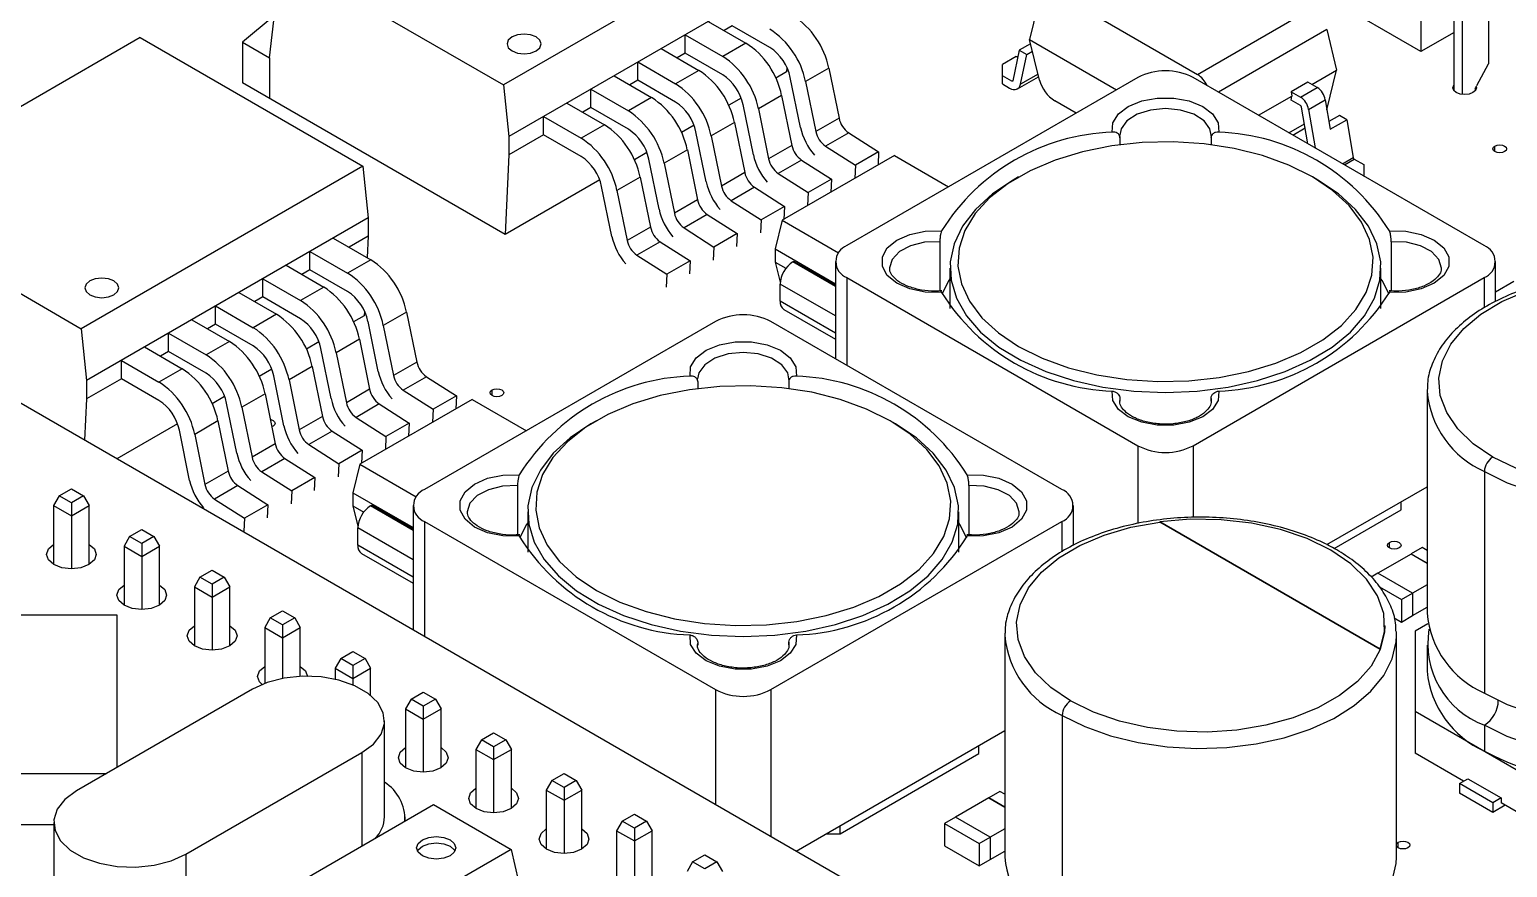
# Model space of a CAD drawing. Header units: millimetres. Extents: x -88 to 19, y -34 to 29.
# Drawn here: x -50.56 to -12.84, y -13.48 to 7.89 of the extents above; entities that cross this region are included whole.
import ezdxf

# ---------------------------------------------------------------- set-up
doc = ezdxf.new("R2010")
doc.units = ezdxf.units.MM

msp = doc.modelspace()

# ---------------------------------------------------------------- linework, layer by layer
at = {"color": 7, "linetype": 'Continuous', "lineweight": 25}
for p, q in [((-31.278, 10.629), (-38.462, 6.482)), ((-15.051, 10.644), (-15.051, 7.329)), ((-44.437, 7.172), (-44.143, 9.762)), ((-44.143, 9.762), (-38.462, 6.482)), ((-15.051, 7.329), (-19.071, 9.65)), ((-31.146, 9.309), (-38.33, 5.161)), ((-24.163, 8.715), (-20.75, 6.745)), ((-13.329, 8.913), (-13.329, 7.017)), ((-24.836, 8.471), (-25.039, 7.638)), ((-20.75, 6.745), (-17.849, 8.42)), ((-14.206, 6.328), (-14.206, 8.644)), ((-14.001, 8.525), (-14.001, 6.236)), ((-44.315, 8.243), (-45.129, 7.572)), ((-33.238, 8.101), (-32.278, 7.546)), ((-32.627, 7.987), (-32.834, 7.867)), ((-31.667, 7.432), (-32.627, 7.987)), ((-47.735, 7.688), (-54.92, 3.541)), ((-47.735, 7.688), (-42.054, 4.408)), ((-45.129, 7.572), (-44.437, 7.172)), ((-45.129, 7.572), (-45.129, 6.535)), ((-33.831, 7.292), (-33.831, 7.759)), ((-33.831, 7.759), (-32.87, 7.204)), ((-32.278, 7.546), (-32.87, 7.204)), ((-25.039, 7.638), (-22.817, 6.355)), ((-24.787, 6.601), (-25.039, 7.638)), ((-17.457, 7.891), (-20.22, 6.296)), ((-17.457, 7.891), (-17.204, 6.854)), ((-14.206, 7.817), (-15.051, 7.329)), ((-44.437, 7.172), (-44.437, 6.135)), ((-34.442, 7.406), (-33.481, 6.851)), ((-33.831, 7.292), (-34.037, 7.173)), ((-32.87, 6.737), (-33.831, 7.292)), ((-25.378, 7.205), (-25.732, 7.001)), ((-25.301, 7.365), (-25.463, 6.586)), ((-25.378, 7.205), (-25.334, 7.205)), ((-25.013, 7.531), (-25.301, 7.365)), ((-25.301, 7.365), (-25.113, 7.257)), ((-25.272, 6.495), (-25.113, 7.257)), ((-25.113, 7.257), (-24.967, 7.341)), ((-35.034, 6.597), (-35.034, 7.064)), ((-35.034, 7.064), (-34.074, 6.509)), ((-33.481, 6.851), (-34.074, 6.509)), ((-31.24, 6.812), (-31.514, 6.654)), ((-31.235, 6.932), (-31.24, 6.812)), ((-30.163, 6.908), (-30.756, 6.566)), ((-30.163, 6.908), (-29.902, 5.632)), ((-25.732, 6.503), (-25.732, 7.001)), ((-17.834, 6.491), (-17.204, 6.854)), ((-17.45, 5.844), (-17.204, 6.854)), ((-13.625, 6.467), (-13.329, 7.017)), ((-38.425, 2.665), (-45.129, 6.535)), ((-38.462, 6.482), (-38.33, 5.161)), ((-35.645, 6.711), (-34.684, 6.157)), ((-35.034, 6.597), (-35.241, 6.478)), ((-34.074, 6.043), (-35.034, 6.597)), ((-30.885, 5.394), (-31.146, 6.67)), ((-30.756, 6.566), (-30.495, 5.29)), ((-22.278, 6.667), (-29.702, 2.381)), ((-25.491, 6.576), (-25.732, 6.715)), ((-25.732, 6.503), (-25.548, 6.397)), ((-25.462, 6.593), (-25.491, 6.576)), ((-25.348, 6.377), (-24.808, 6.689)), ((-24.824, 6.754), (-25.272, 6.495)), ((-13.439, 2.381), (-20.864, 6.667)), ((-17.938, 6.551), (-18.363, 6.307)), ((-18.125, 6.169), (-17.701, 6.414)), ((-17.701, 6.414), (-17.938, 6.551)), ((-13.669, 6.386), (-13.649, 6.422)), ((-36.238, 5.903), (-36.238, 6.369)), ((-36.238, 6.369), (-35.277, 5.815)), ((-34.684, 6.157), (-35.277, 5.815)), ((-32.399, 6.144), (-32.717, 5.96)), ((-31.367, 6.213), (-31.959, 5.871)), ((-31.367, 6.213), (-31.106, 4.937)), ((-23.851, 5.759), (-24.394, 6.072)), ((-19.196, 5.704), (-18.35, 6.193)), ((-18.363, 6.307), (-18.35, 6.193)), ((-18.363, 6.307), (-18.125, 6.169)), ((-18.363, 6.094), (-18.35, 6.193)), ((-18.125, 5.957), (-18.363, 6.094)), ((-17.918, 5.856), (-17.493, 6.101)), ((-17.493, 6.101), (-17.367, 5.348)), ((-13.669, 6.386), (-13.669, 6.328)), ((-37.441, 5.208), (-37.441, 5.674)), ((-37.441, 5.674), (-36.48, 5.12)), ((-36.848, 6.017), (-35.888, 5.462)), ((-36.238, 5.903), (-36.444, 5.783)), ((-35.277, 5.348), (-36.238, 5.903)), ((-32.089, 4.7), (-32.35, 5.976)), ((-31.959, 5.871), (-31.698, 4.595)), ((-17.94, 4.979), (-18.097, 5.915)), ((-17.918, 5.856), (-17.752, 4.871)), ((-17.131, 5.702), (-17.4, 5.546)), ((-16.943, 5.593), (-17.131, 5.702)), ((-35.888, 5.462), (-36.48, 5.12)), ((-33.602, 5.449), (-33.92, 5.265)), ((-33.292, 4.005), (-33.553, 5.281)), ((-32.57, 5.519), (-33.163, 5.177)), ((-32.57, 5.519), (-32.309, 4.242)), ((-29.902, 5.632), (-30.495, 5.29)), ((-18.424, 5.259), (-18.026, 5.489)), ((-18.324, 5.201), (-18.008, 5.383)), ((-17.367, 5.348), (-16.943, 5.593)), ((-16.943, 5.593), (-16.78, 4.626)), ((-37.441, 5.208), (-38.33, 4.695)), ((-38.33, 5.161), (-38.33, 4.695)), ((-36.48, 4.653), (-37.441, 5.208)), ((-33.163, 5.177), (-32.902, 3.9)), ((-31.106, 4.937), (-31.698, 4.595)), ((-29.656, 5.259), (-30.248, 4.916)), ((-30.248, 4.916), (-29.484, 4.429)), ((-29.656, 5.259), (-28.892, 4.771)), ((-22.731, 5.14), (-22.738, 5.201)), ((-22.733, 5.134), (-22.733, 4.958)), ((-20.406, 5.19), (-20.41, 5.14)), ((-20.409, 5.134), (-20.409, 4.958)), ((-20.403, 5.185), (-20.403, 5.201)), ((-13.163, 4.778), (-13.163, 4.921)), ((-38.33, 4.695), (-38.425, 2.665)), ((-34.805, 4.754), (-35.124, 4.57)), ((-34.495, 3.31), (-34.757, 4.586)), ((-33.773, 4.824), (-34.366, 4.482)), ((-33.773, 4.824), (-33.512, 3.548)), ((-30.859, 4.564), (-31.452, 4.222)), ((-28.49, 4.68), (-31.352, 3.027)), ((-30.859, 4.564), (-30.095, 4.077)), ((-28.892, 4.771), (-29.484, 4.429)), ((-28.892, 4.771), (-28.907, 4.439)), ((-28.49, 4.68), (-27.105, 3.88)), ((-17.054, 4.468), (-16.78, 4.626)), ((-17.004, 4.439), (-16.752, 4.585)), ((-16.752, 4.585), (-16.511, 4.446)), ((-42.054, 4.408), (-49.239, 0.261)), ((-42.054, 4.408), (-41.922, 3.088)), ((-34.366, 4.482), (-34.105, 3.206)), ((-32.309, 4.242), (-32.902, 3.9)), ((-31.452, 4.222), (-30.688, 3.735)), ((-29.484, 4.429), (-29.5, 4.097)), ((-16.516, 4.157), (-16.511, 4.16)), ((-16.511, 4.446), (-16.511, 4.154)), ((-36.009, 4.06), (-38.425, 2.665)), ((-35.699, 2.615), (-35.96, 3.892)), ((-34.977, 4.129), (-35.57, 3.787)), ((-35.57, 3.787), (-35.308, 2.511)), ((-34.977, 4.129), (-34.716, 2.853)), ((-32.062, 3.869), (-32.655, 3.527)), ((-32.062, 3.869), (-31.298, 3.382)), ((-30.095, 4.077), (-30.688, 3.735)), ((-30.095, 4.077), (-30.111, 3.744)), ((-25.319, 4.136), (-25.46, 4.054)), ((-17.682, 4.054), (-17.823, 4.136)), ((-54.92, 3.541), (-49.239, 0.261)), ((-33.512, 3.548), (-34.105, 3.206)), ((-32.655, 3.527), (-31.891, 3.04)), ((-30.688, 3.735), (-30.703, 3.402)), ((-41.922, 3.088), (-49.106, -1.06)), ((-41.922, 3.088), (-41.922, 2.621)), ((-33.266, 3.175), (-33.858, 2.832)), ((-33.266, 3.175), (-32.502, 2.687)), ((-31.891, 3.04), (-31.907, 2.707)), ((-31.298, 3.382), (-31.891, 3.04)), ((-31.352, 3.027), (-31.53, 2.297)), ((-31.352, 3.027), (-29.916, 2.198)), ((-31.298, 3.382), (-31.314, 3.05)), ((-34.716, 2.853), (-35.308, 2.511)), ((-33.858, 2.832), (-33.094, 2.345)), ((-32.502, 2.687), (-33.094, 2.345)), ((-32.502, 2.687), (-32.517, 2.355)), ((-42.811, 2.574), (-41.851, 2.02)), ((-41.922, 2.621), (-42.407, 2.341)), ((-41.922, 2.621), (-41.947, 2.076)), ((-34.469, 2.48), (-35.062, 2.138)), ((-34.469, 2.48), (-33.705, 1.993)), ((-33.094, 2.345), (-33.11, 2.013)), ((-31.53, 2.297), (-29.995, 1.41)), ((-31.53, 2.297), (-31.53, 1.962)), ((-27.33, 2.48), (-27.33, 1.224)), ((-15.812, 2.48), (-15.812, 1.223)), ((-43.404, 1.766), (-43.404, 2.232)), ((-43.404, 2.232), (-42.443, 1.678)), ((-41.851, 2.02), (-42.443, 1.678)), ((-35.062, 2.138), (-34.298, 1.651)), ((-33.705, 1.993), (-34.298, 1.651)), ((-33.705, 1.993), (-33.721, 1.66)), ((-31.53, 1.962), (-31.256, 1.804)), ((-31.53, 1.962), (-31.404, 1.445)), ((-31.081, 1.964), (-31.053, 1.98)), ((-29.995, 1.337), (-31.081, 1.964)), ((-29.995, 1.37), (-31.053, 1.98)), ((-29.995, 1.973), (-29.995, -0.503)), ((-13.146, 0.954), (-13.146, 1.973)), ((-44.607, 1.071), (-44.607, 1.538)), ((-44.607, 1.538), (-43.647, 0.983)), ((-44.014, 1.88), (-43.054, 1.325)), ((-43.404, 1.766), (-43.61, 1.646)), ((-42.443, 1.211), (-43.404, 1.766)), ((-34.298, 1.651), (-34.313, 1.318)), ((-29.702, 1.564), (-22.278, -2.722)), ((-29.702, 1.564), (-29.702, -0.673)), ((-27.071, 1.809), (-27.071, 0.78)), ((-20.864, -2.722), (-13.439, 1.564)), ((-16.071, 0.78), (-16.071, 1.809)), ((-13.439, 1.564), (-13.439, 0.791)), ((-45.218, 1.185), (-44.257, 0.63)), ((-43.054, 1.325), (-43.647, 0.983)), ((-31.407, 0.964), (-31.407, 1.4)), ((-29.995, 0.586), (-31.407, 1.4)), ((-13.146, 1.203), (-12.678, 1.473)), ((-25.246, -16.383), (-55.327, 0.982)), ((-45.811, 0.376), (-45.811, 0.843)), ((-45.811, 0.843), (-44.85, 0.288)), ((-44.607, 1.071), (-44.814, 0.952)), ((-43.647, 0.516), (-44.607, 1.071)), ((-29.995, 0.149), (-31.407, 0.964)), ((-46.421, 0.49), (-45.461, -0.064)), ((-44.257, 0.63), (-44.85, 0.288)), ((-42.017, 0.591), (-42.29, 0.433)), ((-42.011, 0.711), (-42.017, 0.591)), ((-41.662, -0.827), (-41.923, 0.449)), ((-40.94, 0.687), (-41.532, 0.345)), ((-40.94, 0.687), (-40.679, -0.589)), ((-33.054, 0.446), (-40.479, -3.84)), ((-24.215, -3.84), (-31.64, 0.446)), ((-31.311, 0.753), (-29.995, -0.007)), ((-49.239, 0.261), (-49.106, -1.06)), ((-47.014, -0.319), (-47.014, 0.148)), ((-47.014, 0.148), (-46.053, -0.406)), ((-45.811, 0.376), (-46.017, 0.257)), ((-44.85, -0.178), (-45.811, 0.376)), ((-41.532, 0.345), (-41.271, -0.931)), ((-47.625, -0.204), (-46.664, -0.759)), ((-47.014, -0.319), (-47.22, -0.438)), ((-46.053, -0.873), (-47.014, -0.319)), ((-45.461, -0.064), (-46.053, -0.406)), ((-43.175, -0.077), (-43.493, -0.261)), ((-42.865, -1.521), (-43.126, -0.245)), ((-42.143, -0.008), (-42.736, -0.35)), ((-42.736, -0.35), (-42.475, -1.626)), ((-42.143, -0.008), (-41.882, -1.284)), ((-48.217, -1.013), (-48.217, -0.547)), ((-48.217, -0.547), (-47.257, -1.101)), ((-43.346, -0.702), (-43.939, -1.045)), ((-43.346, -0.702), (-43.085, -1.979)), ((-40.679, -0.589), (-41.271, -0.931)), ((-48.217, -1.013), (-49.106, -1.526)), ((-49.106, -1.06), (-49.106, -1.526)), ((-47.257, -1.568), (-48.217, -1.013)), ((-46.664, -0.759), (-47.257, -1.101)), ((-44.378, -0.772), (-44.697, -0.956)), ((-44.068, -2.216), (-44.329, -0.94)), ((-43.939, -1.045), (-43.678, -2.321)), ((-40.432, -0.962), (-41.025, -1.305)), ((-40.432, -0.962), (-39.668, -1.45)), ((-33.507, -1.081), (-33.514, -1.02)), ((-33.509, -1.087), (-33.509, -1.263)), ((-31.183, -1.031), (-31.187, -1.081)), ((-31.185, -1.087), (-31.185, -1.263)), ((-31.18, -1.036), (-31.179, -1.02)), ((-45.582, -1.467), (-45.9, -1.651)), ((-44.55, -1.397), (-45.142, -1.739)), ((-44.55, -1.397), (-44.289, -2.673)), ((-41.882, -1.284), (-42.475, -1.626)), ((-41.025, -1.305), (-40.261, -1.792)), ((-39.668, -1.45), (-40.261, -1.792)), ((-39.668, -1.45), (-39.684, -1.782)), ((-38.757, -1.443), (-38.757, -1.3)), ((-14.895, -1.285), (-14.896, -1.337)), ((-14.896, -1.337), (-14.896, -6.992)), ((-49.106, -1.526), (-49.155, -2.581)), ((-45.272, -2.911), (-45.533, -1.635)), ((-45.142, -1.739), (-44.881, -3.015)), ((-41.635, -1.657), (-42.228, -1.999)), ((-39.266, -1.541), (-42.129, -3.194)), ((-41.635, -1.657), (-40.871, -2.144)), ((-40.261, -1.792), (-40.276, -2.124)), ((-39.266, -1.541), (-37.881, -2.341)), ((-22.733, -1.515), (-22.738, -1.567)), ((-22.738, -1.567), (-22.738, -1.582)), ((-22.733, -1.515), (-22.733, -1.588)), ((-20.409, -1.515), (-20.409, -1.584)), ((-20.403, -1.582), (-20.409, -1.515)), ((-46.785, -2.162), (-48.333, -3.055)), ((-45.753, -2.092), (-46.346, -2.434)), ((-45.753, -2.092), (-45.492, -3.368)), ((-43.085, -1.979), (-43.678, -2.321)), ((-42.228, -1.999), (-41.464, -2.486)), ((-40.871, -2.144), (-41.464, -2.486)), ((-40.871, -2.144), (-40.887, -2.477)), ((-36.095, -2.085), (-36.237, -2.167)), ((-28.458, -2.167), (-28.599, -2.085)), ((-46.475, -3.606), (-46.736, -2.329)), ((-46.346, -2.434), (-46.085, -3.71)), ((-42.839, -2.352), (-43.431, -2.694)), ((-42.839, -2.352), (-42.075, -2.839)), ((-41.464, -2.486), (-41.48, -2.819)), ((-44.289, -2.673), (-44.881, -3.015)), ((-43.431, -2.694), (-42.667, -3.181)), ((-42.075, -2.839), (-42.667, -3.181)), ((-42.075, -2.839), (-42.09, -3.171)), ((-22.278, -2.722), (-22.278, -4.704)), ((-20.864, -2.722), (-20.864, -4.549)), ((-45.492, -3.368), (-46.085, -3.71)), ((-44.042, -3.046), (-44.635, -3.389)), ((-44.635, -3.389), (-43.871, -3.876)), ((-44.042, -3.046), (-43.278, -3.534)), ((-42.667, -3.181), (-42.683, -3.514)), ((-42.129, -3.194), (-42.307, -3.924)), ((-42.129, -3.194), (-40.692, -4.023)), ((-13.432, -3.378), (-13.432, -9.033)), ((-45.245, -3.741), (-45.838, -4.083)), ((-45.245, -3.741), (-44.481, -4.228)), ((-43.278, -3.534), (-43.871, -3.876)), ((-43.278, -3.534), (-43.294, -3.866)), ((-38.106, -3.741), (-38.106, -4.997)), ((-26.588, -3.741), (-26.588, -4.998)), ((-17.454, -5.244), (-14.896, -3.768)), ((-49.804, -4.002), (-49.946, -4.247)), ((-49.804, -4.002), (-49.493, -3.823)), ((-49.493, -4.182), (-49.804, -4.002)), ((-49.493, -3.823), (-49.182, -4.002)), ((-49.182, -4.002), (-49.493, -4.182)), ((-49.182, -4.002), (-49.04, -4.247)), ((-45.838, -4.083), (-45.074, -4.57)), ((-43.871, -3.876), (-43.886, -4.208)), ((-42.307, -3.924), (-40.772, -4.811)), ((-42.307, -3.924), (-42.307, -4.259)), ((-49.946, -4.247), (-49.493, -4.508)), ((-49.946, -4.247), (-49.946, -5.754)), ((-49.493, -4.182), (-49.493, -5.863)), ((-49.493, -4.508), (-49.04, -4.247)), ((-49.04, -5.754), (-49.04, -4.247)), ((-44.481, -4.228), (-45.074, -4.57)), ((-44.481, -4.228), (-44.497, -4.561)), ((-42.307, -4.259), (-42.033, -4.417)), ((-42.307, -4.259), (-42.181, -4.776)), ((-41.858, -4.257), (-41.829, -4.241)), ((-40.772, -4.884), (-41.858, -4.257)), ((-40.772, -4.851), (-41.829, -4.241)), ((-40.772, -4.248), (-40.772, -7.421)), ((-37.847, -4.412), (-37.847, -5.441)), ((-26.847, -5.441), (-26.847, -4.412)), ((-23.922, -5.267), (-23.922, -4.248)), ((-17.27, -5.342), (-15.56, -4.355)), ((-15.56, -4.355), (-15.56, -4.151)), ((-48.008, -5.039), (-47.697, -4.859)), ((-47.697, -4.859), (-47.386, -5.039)), ((-45.074, -4.57), (-45.09, -4.903)), ((-42.183, -5.257), (-42.183, -4.821)), ((-40.772, -5.635), (-42.183, -4.821)), ((-40.479, -4.657), (-33.054, -8.943)), ((-40.479, -4.657), (-40.479, -7.59)), ((-31.64, -8.943), (-24.215, -4.657)), ((-24.215, -4.657), (-24.215, -5.43)), ((-21.719, -4.66), (-21.719, -4.668)), ((-16.091, -7.909), (-21.719, -4.66)), ((-16.091, -7.918), (-21.719, -4.668)), ((-48.008, -5.039), (-48.149, -5.284)), ((-47.697, -5.219), (-48.008, -5.039)), ((-47.386, -5.039), (-47.697, -5.219)), ((-47.697, -5.219), (-47.697, -6.9)), ((-47.386, -5.039), (-47.244, -5.284)), ((-40.772, -6.072), (-42.183, -5.257)), ((-15.857, -5.331), (-15.857, -5.188)), ((-48.149, -5.284), (-47.697, -5.545)), ((-48.149, -5.284), (-48.149, -6.79)), ((-47.697, -5.545), (-47.244, -5.284)), ((-47.244, -6.79), (-47.244, -5.284)), ((-42.088, -5.468), (-40.772, -6.228)), ((-15.301, -5.485), (-16.149, -5.975)), ((-15.019, -5.321), (-15.302, -5.484)), ((-15.302, -5.484), (-14.896, -5.718)), ((-15.302, -5.484), (-15.302, -5.486)), ((-14.896, -5.719), (-15.301, -5.485)), ((-14.896, -5.392), (-15.019, -5.321)), ((-46.212, -6.076), (-45.901, -5.896)), ((-45.901, -5.896), (-45.59, -6.076)), ((-16.151, -5.974), (-16.319, -6.071)), ((-15.267, -6.484), (-16.151, -5.974)), ((-46.212, -6.076), (-46.353, -6.321)), ((-46.353, -6.321), (-45.901, -6.582)), ((-46.353, -6.321), (-46.353, -7.827)), ((-45.901, -6.255), (-46.212, -6.076)), ((-45.59, -6.076), (-45.901, -6.255)), ((-45.901, -6.255), (-45.901, -7.937)), ((-45.901, -6.582), (-45.448, -6.321)), ((-45.59, -6.076), (-45.448, -6.321)), ((-45.448, -7.827), (-45.448, -6.321)), ((-16.113, -6.322), (-15.55, -6.647)), ((-14.896, -6.27), (-15.267, -6.484)), ((-15.55, -6.647), (-15.267, -6.484)), ((-15.55, -6.647), (-15.55, -7.219)), ((-15.267, -6.484), (-15.267, -7.056)), ((-48.328, -7.043), (-55.328, -7.043)), ((-48.328, -10.929), (-48.328, -7.043)), ((-44.416, -7.113), (-44.557, -7.358)), ((-44.416, -7.113), (-44.105, -6.933)), ((-44.105, -7.292), (-44.416, -7.113)), ((-44.105, -6.933), (-43.794, -7.113)), ((-43.794, -7.113), (-44.105, -7.292)), ((-43.794, -7.113), (-43.652, -7.358)), ((-15.738, -7.11), (-15.55, -7.219)), ((-15.55, -7.219), (-15.267, -7.056)), ((-15.267, -7.055), (-14.896, -6.841)), ((-44.557, -7.358), (-44.105, -7.619)), ((-44.557, -7.358), (-44.557, -8.787)), ((-44.105, -7.292), (-44.105, -8.66)), ((-44.105, -7.619), (-43.652, -7.358)), ((-43.652, -8.605), (-43.652, -7.358)), ((-25.672, -7.506), (-25.673, -7.558)), ((-15.973, -7.313), (-15.973, -7.305)), ((-15.673, -7.558), (-15.675, -7.464)), ((-14.874, -7.263), (-15.2, -7.451)), ((-15.2, -7.451), (-15.2, -10.564)), ((-33.514, -7.788), (-33.515, -7.803)), ((-33.509, -7.736), (-33.514, -7.788)), ((-33.509, -7.736), (-33.509, -7.809)), ((-31.185, -7.736), (-31.185, -7.805)), ((-31.179, -7.803), (-31.185, -7.736)), ((-25.673, -7.558), (-25.673, -13.213)), ((-16.091, -7.918), (-16.091, -7.909)), ((-15.673, -13.213), (-15.673, -7.558)), ((-14.896, -7.808), (-14.896, -8.472)), ((-42.62, -8.15), (-42.761, -8.394)), ((-42.62, -8.15), (-42.309, -7.97)), ((-42.309, -8.329), (-42.62, -8.15)), ((-42.309, -7.97), (-41.998, -8.15)), ((-41.998, -8.15), (-42.309, -8.329)), ((-41.998, -8.15), (-41.856, -8.394)), ((-42.761, -8.394), (-42.309, -8.656)), ((-42.761, -8.394), (-42.761, -8.678)), ((-42.309, -8.329), (-42.309, -8.821)), ((-42.309, -8.656), (-41.856, -8.394)), ((-41.856, -9.089), (-41.856, -8.394)), ((-44.873, -8.935), (-49.363, -11.527)), ((-40.824, -9.186), (-40.513, -9.007)), ((-40.513, -9.007), (-40.202, -9.186)), ((-33.054, -8.943), (-33.054, -11.876)), ((-31.64, -8.943), (-31.64, -12.692)), ((-40.824, -9.186), (-40.965, -9.431)), ((-40.513, -9.366), (-40.824, -9.186)), ((-40.202, -9.186), (-40.513, -9.366)), ((-40.513, -9.366), (-40.513, -11.047)), ((-40.202, -9.186), (-40.06, -9.431)), ((-41.501, -12.191), (-41.501, -9.741)), ((-40.965, -9.431), (-40.513, -9.693)), ((-40.965, -9.431), (-40.965, -10.938)), ((-40.513, -9.693), (-40.06, -9.431)), ((-40.06, -10.938), (-40.06, -9.431)), ((-24.208, -9.599), (-24.208, -15.254)), ((-15.2, -9.492), (-11.664, -11.533)), ((-39.028, -10.223), (-38.717, -10.044)), ((-38.717, -10.044), (-38.406, -10.223)), ((-30.998, -13.063), (-25.673, -9.989)), ((-13.432, -9.849), (-13.432, -10.513)), ((-46.57, -13.139), (-42.08, -10.547)), ((-42.08, -10.547), (-42.08, -12.93)), ((-39.028, -10.223), (-39.169, -10.468)), ((-39.169, -10.468), (-38.717, -10.729)), ((-39.169, -10.468), (-39.169, -11.975)), ((-38.717, -10.403), (-39.028, -10.223)), ((-38.406, -10.223), (-38.717, -10.403)), ((-38.717, -10.403), (-38.717, -12.084)), ((-38.717, -10.729), (-38.264, -10.468)), ((-38.406, -10.223), (-38.264, -10.468)), ((-38.264, -11.975), (-38.264, -10.468)), ((-26.337, -10.576), (-26.337, -10.372)), ((-29.872, -12.617), (-26.337, -10.576)), ((-13.962, -11.278), (-15.2, -10.564)), ((-55.328, -11.084), (-48.595, -11.084)), ((-37.232, -11.26), (-37.373, -11.505)), ((-37.232, -11.26), (-36.921, -11.08)), ((-36.921, -11.44), (-37.232, -11.26)), ((-36.921, -11.08), (-36.609, -11.26)), ((-36.609, -11.26), (-36.921, -11.44)), ((-36.609, -11.26), (-36.468, -11.505)), ((-14.068, -11.34), (-13.856, -11.217)), ((-13.856, -11.217), (-13.008, -11.707)), ((-37.373, -11.505), (-36.921, -11.766)), ((-37.373, -11.505), (-37.373, -13.011)), ((-36.921, -11.44), (-36.921, -13.121)), ((-36.921, -11.766), (-36.468, -11.505)), ((-36.468, -13.011), (-36.468, -11.505)), ((-25.796, -11.542), (-26.078, -11.705)), ((-25.673, -11.613), (-25.796, -11.542)), ((-13.22, -11.83), (-14.068, -11.34)), ((-14.068, -11.34), (-14.068, -11.585)), ((-13.22, -12.074), (-14.068, -11.585)), ((-45.627, -14.978), (-40.252, -11.876)), ((-40.252, -11.876), (-38.273, -13.018)), ((-26.078, -11.706), (-26.926, -12.196)), ((-26.078, -11.705), (-25.673, -11.939)), ((-26.078, -11.705), (-26.078, -11.707)), ((-25.673, -11.94), (-26.078, -11.706)), ((-13.008, -11.707), (-13.22, -11.83)), ((-13.22, -11.83), (-13.22, -12.074)), ((-12.902, -11.891), (-13.22, -12.074)), ((-13.008, -11.707), (-13.008, -11.83)), ((-11.664, -12.605), (-13.008, -11.83)), ((-49.941, -12.39), (-55.328, -12.39)), ((-49.941, -12.333), (-49.941, -14.783)), ((-40.976, -12.293), (-40.976, -12.191)), ((-35.436, -12.297), (-35.577, -12.542)), ((-35.436, -12.297), (-35.125, -12.117)), ((-35.125, -12.476), (-35.436, -12.297)), ((-35.125, -12.117), (-34.813, -12.297)), ((-34.813, -12.297), (-35.125, -12.476)), ((-34.813, -12.297), (-34.672, -12.542)), ((-29.872, -12.617), (-29.872, -12.413)), ((-26.927, -12.195), (-27.21, -12.358)), ((-27.21, -12.358), (-26.326, -12.868)), ((-27.21, -12.358), (-27.21, -12.93)), ((-26.043, -12.705), (-26.927, -12.195)), ((-35.577, -12.542), (-35.125, -12.803)), ((-35.577, -12.542), (-35.577, -14.048)), ((-35.125, -12.476), (-35.125, -14.158)), ((-35.125, -12.803), (-34.672, -12.542)), ((-34.672, -14.048), (-34.672, -12.542)), ((-30.226, -12.617), (-29.872, -12.617)), ((-26.326, -12.868), (-26.043, -12.705)), ((-25.673, -12.491), (-26.043, -12.705)), ((-26.043, -12.705), (-26.043, -13.277)), ((-46.57, -13.139), (-46.57, -15.589)), ((-38.273, -13.018), (-43.647, -16.121)), ((-38.273, -13.018), (-37.99, -14.243)), ((-33.64, -13.334), (-33.329, -13.154)), ((-33.329, -13.154), (-33.017, -13.334)), ((-27.21, -12.93), (-26.326, -13.44)), ((-26.326, -12.868), (-26.326, -13.44)), ((-26.043, -13.276), (-25.673, -13.062)), ((-15.633, -12.978), (-15.633, -12.835)), ((-33.64, -13.334), (-33.781, -13.579)), ((-33.329, -13.513), (-33.64, -13.334)), ((-33.017, -13.334), (-33.329, -13.513)), ((-33.017, -13.334), (-32.876, -13.579)), ((-26.326, -13.44), (-26.043, -13.277))]:
    msp.add_line(p, q, dxfattribs=at)
at = {"color": 7, "linetype": 'Continuous', "lineweight": 25, "flags": 128}
for points in [[(-37.632, 7.347), (-37.537, 7.428), (-37.504, 7.525), (-37.537, 7.621), (-37.632, 7.702), (-37.773, 7.757), (-37.94, 7.776), (-38.106, 7.757), (-38.247, 7.702), (-38.342, 7.621), (-38.375, 7.525), (-38.342, 7.428), (-38.247, 7.347), (-38.106, 7.292), (-37.94, 7.273), (-37.773, 7.292), (-37.632, 7.347)], [(-38.247, 7.702), (-38.342, 7.621), (-38.375, 7.525), (-38.342, 7.428), (-38.247, 7.347), (-38.106, 7.292), (-37.94, 7.273), (-37.773, 7.292), (-37.632, 7.347), (-37.537, 7.428), (-37.504, 7.525), (-37.537, 7.621), (-37.632, 7.702), (-37.773, 7.757), (-37.94, 7.776), (-38.106, 7.757), (-38.247, 7.702)], [(-25.548, 6.397), (-25.5, 6.374), (-25.454, 6.361), (-25.41, 6.359), (-25.37, 6.367), (-25.336, 6.385), (-25.307, 6.413), (-25.286, 6.45), (-25.272, 6.495)], [(-25.463, 6.586), (-25.465, 6.581), (-25.467, 6.578), (-25.47, 6.575), (-25.473, 6.573), (-25.477, 6.572), (-25.482, 6.573), (-25.486, 6.574), (-25.491, 6.576)], [(-13.649, 6.453), (-13.637, 6.405), (-13.66, 6.339), (-13.725, 6.282), (-13.823, 6.245), (-13.937, 6.232), (-14.052, 6.245), (-14.15, 6.282), (-14.215, 6.339), (-14.237, 6.405), (-14.215, 6.471), (-14.206, 6.482)], [(-22.929, 5.272), (-22.914, 5.513), (-22.773, 5.741), (-22.52, 5.933), (-22.178, 6.072), (-21.78, 6.144), (-21.362, 6.144), (-20.963, 6.072), (-20.622, 5.933), (-20.368, 5.741), (-20.228, 5.513), (-20.212, 5.272)], [(-20.403, 5.201), (-20.435, 5.358), (-20.587, 5.564), (-20.847, 5.73), (-21.188, 5.838), (-21.571, 5.875), (-21.954, 5.838), (-22.294, 5.73), (-22.555, 5.564), (-22.706, 5.358), (-22.738, 5.201)], [(-17.823, 4.136), (-18.423, 4.434), (-19.094, 4.678), (-19.82, 4.861), (-20.585, 4.979), (-21.372, 5.03), (-22.164, 5.013), (-22.942, 4.928), (-23.69, 4.777), (-24.39, 4.563), (-25.028, 4.292), (-25.588, 3.968), (-26.058, 3.6), (-26.428, 3.196), (-26.69, 2.765), (-26.837, 2.315), (-26.867, 1.858), (-26.778, 1.404), (-26.573, 0.962), (-26.256, 0.543), (-25.835, 0.156), (-25.318, -0.191), (-24.718, -0.489), (-24.047, -0.732), (-23.321, -0.915), (-22.556, -1.034), (-21.769, -1.085), (-20.977, -1.068), (-20.199, -0.983), (-19.451, -0.832), (-18.751, -0.618), (-18.114, -0.346), (-17.553, -0.023), (-17.083, 0.345), (-16.713, 0.749), (-16.451, 1.181), (-16.304, 1.63), (-16.274, 2.087), (-16.363, 2.541), (-16.568, 2.983), (-16.885, 3.402), (-17.306, 3.789), (-17.823, 4.136)], [(-13.163, 4.921), (-13.106, 4.943), (-13.039, 4.951), (-12.972, 4.943), (-12.916, 4.921), (-12.878, 4.888), (-12.864, 4.85), (-12.878, 4.811), (-12.916, 4.778), (-12.972, 4.756), (-13.039, 4.749), (-13.106, 4.756), (-13.163, 4.778), (-13.201, 4.811), (-13.214, 4.85), (-13.201, 4.888), (-13.163, 4.921)], [(-25.46, 4.054), (-25.988, 3.701), (-26.421, 3.306), (-26.749, 2.879), (-26.965, 2.429), (-27.064, 1.965), (-27.044, 1.498), (-26.906, 1.038), (-26.652, 0.594), (-26.288, 0.177), (-25.822, -0.205), (-25.264, -0.543), (-24.626, -0.831), (-23.922, -1.061), (-23.167, -1.229), (-22.378, -1.331), (-21.571, -1.366), (-20.764, -1.331), (-19.974, -1.229), (-19.219, -1.061), (-18.515, -0.831), (-17.877, -0.543), (-17.319, -0.205), (-16.853, 0.177), (-16.489, 0.594), (-16.235, 1.038), (-16.097, 1.498), (-16.077, 1.965), (-16.176, 2.429), (-16.392, 2.879), (-16.72, 3.306), (-17.153, 3.701), (-17.682, 4.054)], [(-27.286, 1.188), (-27.704, 1.197), (-28.098, 1.279), (-28.43, 1.425), (-28.671, 1.622), (-28.797, 1.852), (-28.797, 2.093), (-28.671, 2.323), (-28.43, 2.521), (-28.098, 2.667), (-27.704, 2.748), (-27.286, 2.757)], [(-15.855, 2.757), (-15.437, 2.748), (-15.044, 2.667), (-14.711, 2.521), (-14.47, 2.323), (-14.344, 2.093), (-14.344, 1.852), (-14.47, 1.622), (-14.711, 1.425), (-15.044, 1.279), (-15.437, 1.197), (-15.855, 1.188)], [(-27.33, 2.48), (-27.717, 2.465), (-28.074, 2.377), (-28.362, 2.227), (-28.549, 2.03), (-28.613, 1.813)], [(-14.528, 1.806), (-14.528, 1.809), (-14.593, 2.03), (-14.779, 2.227), (-15.067, 2.377), (-15.424, 2.465), (-15.812, 2.48)], [(-48.408, 1.126), (-48.314, 1.207), (-48.28, 1.304), (-48.314, 1.4), (-48.408, 1.481), (-48.549, 1.536), (-48.716, 1.555), (-48.882, 1.536), (-49.024, 1.481), (-49.118, 1.4), (-49.151, 1.304), (-49.118, 1.207), (-49.024, 1.126), (-48.882, 1.071), (-48.716, 1.052), (-48.549, 1.071), (-48.408, 1.126)], [(-49.024, 1.481), (-49.118, 1.4), (-49.151, 1.304), (-49.118, 1.207), (-49.024, 1.126), (-48.882, 1.071), (-48.716, 1.052), (-48.549, 1.071), (-48.408, 1.126), (-48.314, 1.207), (-48.28, 1.304), (-48.314, 1.4), (-48.408, 1.481), (-48.549, 1.536), (-48.716, 1.555), (-48.882, 1.536), (-49.024, 1.481)], [(-27.071, 1.532), (-27.098, 1.489), (-27.273, 1.156)], [(-15.862, 1.142), (-16.043, 1.489), (-16.071, 1.532)], [(-13.22, -3.011), (-13.718, -2.672), (-14.113, -2.291), (-14.395, -1.877), (-14.557, -1.443), (-14.594, -0.999), (-14.504, -0.557), (-14.291, -0.13), (-13.96, 0.271), (-13.52, 0.635), (-12.983, 0.954), (-12.363, 1.217), (-11.677, 1.419), (-10.943, 1.553)], [(-33.705, -0.949), (-33.69, -0.708), (-33.549, -0.48), (-33.296, -0.288), (-32.954, -0.149), (-32.556, -0.077), (-32.138, -0.077), (-31.74, -0.149), (-31.398, -0.288), (-31.145, -0.48), (-31.004, -0.708), (-30.989, -0.949)], [(-31.179, -1.02), (-31.211, -0.864), (-31.363, -0.657), (-31.624, -0.491), (-31.964, -0.383), (-32.347, -0.346), (-32.73, -0.383), (-33.07, -0.491), (-33.331, -0.657), (-33.483, -0.864), (-33.515, -1.02)], [(-38.757, -1.3), (-38.7, -1.278), (-38.633, -1.27), (-38.566, -1.278), (-38.509, -1.3), (-38.471, -1.333), (-38.458, -1.371), (-38.471, -1.41), (-38.509, -1.443), (-38.566, -1.465), (-38.633, -1.472), (-38.7, -1.465), (-38.757, -1.443), (-38.795, -1.41), (-38.808, -1.371), (-38.795, -1.333), (-38.757, -1.3)], [(-28.599, -2.085), (-29.2, -1.787), (-29.87, -1.543), (-30.596, -1.36), (-31.362, -1.242), (-32.149, -1.191), (-32.94, -1.208), (-33.719, -1.293), (-34.466, -1.444), (-35.167, -1.658), (-35.804, -1.929), (-36.364, -2.253), (-36.835, -2.621), (-37.205, -3.025), (-37.466, -3.457), (-37.614, -3.906), (-37.643, -4.363), (-37.555, -4.817), (-37.35, -5.259), (-37.033, -5.678), (-36.611, -6.065), (-36.095, -6.412), (-35.494, -6.71), (-34.823, -6.953), (-34.097, -7.136), (-33.332, -7.255), (-32.545, -7.306), (-31.754, -7.289), (-30.975, -7.204), (-30.228, -7.053), (-29.527, -6.839), (-28.89, -6.568), (-28.33, -6.244), (-27.859, -5.876), (-27.489, -5.472), (-27.228, -5.04), (-27.08, -4.591), (-27.051, -4.134), (-27.139, -3.68), (-27.344, -3.238), (-27.661, -2.819), (-28.083, -2.432), (-28.599, -2.085)], [(-20.212, -1.327), (-20.228, -1.568), (-20.368, -1.795), (-20.622, -1.987), (-20.963, -2.126), (-21.362, -2.199), (-21.78, -2.199), (-22.178, -2.126), (-22.52, -1.987), (-22.773, -1.795), (-22.914, -1.568), (-22.929, -1.327)], [(-13.432, -3.378), (-12.851, -3.666), (-12.2, -3.899), (-11.496, -4.072), (-10.754, -4.181), (-9.992, -4.223), (-9.228, -4.198), (-8.479, -4.105), (-7.764, -3.948), (-7.099, -3.73), (-6.499, -3.455), (-5.979, -3.131), (-5.55, -2.765), (-5.224, -2.365), (-5.007, -1.941), (-4.905, -1.503), (-4.896, -1.337)], [(-5.314, -1.697), (-5.547, -2.12), (-5.896, -2.516), (-6.352, -2.874), (-6.903, -3.184), (-7.535, -3.438), (-8.23, -3.629), (-8.97, -3.752), (-9.734, -3.804), (-10.503, -3.783), (-11.256, -3.69), (-11.972, -3.527), (-12.633, -3.298), (-13.22, -3.011)], [(-44.416, -2.053), (-44.403, -2.056), (-44.347, -2.078), (-44.309, -2.11), (-44.295, -2.149), (-44.309, -2.188), (-44.347, -2.22), (-44.378, -2.235)], [(-36.236, -2.167), (-36.765, -2.52), (-37.198, -2.915), (-37.525, -3.342), (-37.741, -3.792), (-37.84, -4.256), (-37.82, -4.723), (-37.682, -5.183), (-37.428, -5.627), (-37.064, -6.044), (-36.599, -6.426), (-36.041, -6.764), (-35.403, -7.052), (-34.699, -7.282), (-33.944, -7.45), (-33.154, -7.552), (-32.347, -7.587), (-31.54, -7.552), (-30.75, -7.45), (-29.995, -7.282), (-29.291, -7.052), (-28.653, -6.764), (-28.095, -6.426), (-27.629, -6.044), (-27.266, -5.627), (-27.012, -5.183), (-26.873, -4.723), (-26.854, -4.256), (-26.953, -3.792), (-27.168, -3.342), (-27.496, -2.915), (-27.929, -2.52), (-28.458, -2.167)], [(-38.063, -5.033), (-38.48, -5.024), (-38.874, -4.942), (-39.207, -4.796), (-39.447, -4.599), (-39.574, -4.369), (-39.574, -4.128), (-39.447, -3.898), (-39.207, -3.7), (-38.874, -3.554), (-38.48, -3.473), (-38.063, -3.464)], [(-38.106, -3.741), (-38.493, -3.756), (-38.851, -3.844), (-39.139, -3.994), (-39.325, -4.191), (-39.39, -4.408)], [(-26.631, -3.464), (-26.213, -3.473), (-25.82, -3.554), (-25.487, -3.7), (-25.247, -3.898), (-25.12, -4.128), (-25.12, -4.369), (-25.247, -4.599), (-25.487, -4.796), (-25.82, -4.942), (-26.213, -5.024), (-26.631, -5.033)], [(-25.304, -4.415), (-25.304, -4.412), (-25.369, -4.191), (-25.555, -3.994), (-25.843, -3.844), (-26.201, -3.756), (-26.588, -3.741)], [(-37.847, -4.689), (-37.874, -4.732), (-38.049, -5.065)], [(-26.639, -5.079), (-26.819, -4.732), (-26.847, -4.689)], [(-23.996, -9.232), (-24.494, -8.893), (-24.889, -8.512), (-25.172, -8.098), (-25.333, -7.664), (-25.37, -7.22), (-25.28, -6.779), (-25.067, -6.351), (-24.736, -5.95), (-24.296, -5.586), (-23.759, -5.267), (-23.139, -5.004), (-22.453, -4.802), (-21.719, -4.668)], [(-16.091, -7.909), (-15.98, -7.458), (-16.002, -7.002), (-16.156, -6.554), (-16.438, -6.128), (-16.839, -5.735), (-17.349, -5.387), (-17.953, -5.092), (-18.634, -4.861), (-19.372, -4.698), (-20.147, -4.609), (-20.937, -4.596), (-21.719, -4.66)], [(-49.942, -5.756), (-50.08, -5.637), (-50.128, -5.496), (-50.08, -5.356), (-49.946, -5.239)], [(-49.04, -5.239), (-48.906, -5.356), (-48.858, -5.496), (-48.906, -5.637), (-49.044, -5.756), (-49.25, -5.835), (-49.493, -5.863), (-49.736, -5.835), (-49.942, -5.756)], [(-15.857, -5.188), (-15.8, -5.166), (-15.733, -5.158), (-15.667, -5.166), (-15.61, -5.188), (-15.572, -5.221), (-15.558, -5.26), (-15.572, -5.298), (-15.61, -5.331), (-15.667, -5.353), (-15.733, -5.361), (-15.8, -5.353), (-15.857, -5.331), (-15.895, -5.298), (-15.908, -5.26), (-15.895, -5.221), (-15.857, -5.188)], [(-48.146, -6.792), (-48.284, -6.674), (-48.332, -6.533), (-48.284, -6.393), (-48.149, -6.276)], [(-47.244, -6.276), (-47.11, -6.393), (-47.062, -6.533), (-47.11, -6.674), (-47.248, -6.792), (-47.454, -6.872), (-47.697, -6.9), (-47.94, -6.872), (-48.146, -6.792)], [(-13.432, -9.033), (-12.851, -9.321), (-12.2, -9.554), (-11.496, -9.727), (-10.754, -9.836), (-9.992, -9.878), (-9.228, -9.852), (-8.479, -9.76), (-7.764, -9.603), (-7.099, -9.384), (-6.499, -9.11), (-5.979, -8.785), (-5.55, -8.419), (-5.224, -8.019), (-5.007, -7.596), (-4.905, -7.158), (-4.896, -6.992)], [(-46.35, -7.829), (-46.488, -7.71), (-46.536, -7.57), (-46.488, -7.43), (-46.353, -7.313)], [(-45.448, -7.313), (-45.314, -7.43), (-45.266, -7.57), (-45.314, -7.71), (-45.452, -7.829), (-45.658, -7.909), (-45.901, -7.937), (-46.144, -7.909), (-46.35, -7.829)], [(-15.973, -7.313), (-15.98, -7.466), (-16.091, -7.918)], [(-4.947, -7.4), (-4.919, -7.532), (-4.905, -7.974), (-5.007, -8.412), (-5.224, -8.836), (-5.55, -9.236), (-5.979, -9.602), (-6.499, -9.926), (-7.099, -10.201), (-7.764, -10.419), (-8.479, -10.577), (-9.228, -10.669), (-9.992, -10.694), (-10.754, -10.652), (-11.496, -10.543), (-12.2, -10.37), (-12.851, -10.137), (-13.432, -9.849)], [(-30.989, -7.548), (-31.004, -7.789), (-31.145, -8.016), (-31.398, -8.208), (-31.74, -8.347), (-32.138, -8.42), (-32.556, -8.42), (-32.954, -8.347), (-33.296, -8.208), (-33.549, -8.016), (-33.69, -7.789), (-33.705, -7.548)], [(-24.208, -9.599), (-23.627, -9.887), (-22.977, -10.12), (-22.272, -10.293), (-21.53, -10.402), (-20.768, -10.444), (-20.004, -10.419), (-19.256, -10.326), (-18.54, -10.169), (-17.875, -9.951), (-17.275, -9.676), (-16.755, -9.352), (-16.327, -8.986), (-16, -8.586), (-15.783, -8.162), (-15.681, -7.724), (-15.673, -7.558)], [(-16.091, -7.918), (-16.323, -8.341), (-16.672, -8.737), (-17.128, -9.095), (-17.68, -9.405), (-18.311, -9.659), (-19.006, -9.85), (-19.746, -9.973), (-20.511, -10.025), (-21.28, -10.004), (-22.032, -9.911), (-22.748, -9.748), (-23.409, -9.519), (-23.996, -9.232)], [(-42.08, -10.547), (-41.786, -10.331), (-41.591, -10.08), (-41.505, -9.81), (-41.534, -9.535), (-41.675, -9.273), (-41.922, -9.038), (-42.258, -8.843), (-42.666, -8.701), (-43.12, -8.619), (-43.595, -8.603), (-44.064, -8.652), (-44.498, -8.765), (-44.873, -8.935)], [(-44.628, -8.815), (-44.691, -8.747), (-44.74, -8.607), (-44.691, -8.467), (-44.557, -8.35)], [(-43.652, -8.35), (-43.518, -8.467), (-43.47, -8.607)], [(-40.962, -10.94), (-41.099, -10.821), (-41.148, -10.681), (-41.099, -10.54), (-40.965, -10.423)], [(-40.06, -10.423), (-39.926, -10.54), (-39.878, -10.681), (-39.926, -10.821), (-40.064, -10.94), (-40.27, -11.019), (-40.513, -11.047), (-40.756, -11.019), (-40.962, -10.94)], [(-49.363, -11.527), (-49.656, -11.743), (-49.852, -11.994), (-49.938, -12.264), (-49.909, -12.538), (-49.767, -12.801), (-49.521, -13.036), (-49.184, -13.23), (-48.777, -13.373), (-48.322, -13.454), (-47.847, -13.471), (-47.379, -13.421), (-46.945, -13.309), (-46.57, -13.139)], [(-39.166, -11.977), (-39.303, -11.858), (-39.352, -11.717), (-39.303, -11.577), (-39.169, -11.46)], [(-38.264, -11.46), (-38.13, -11.577), (-38.082, -11.717), (-38.13, -11.858), (-38.268, -11.977), (-38.474, -12.056), (-38.717, -12.084), (-38.96, -12.056), (-39.166, -11.977)], [(-39.828, -13.182), (-39.99, -13.244), (-40.182, -13.266), (-40.373, -13.244), (-40.535, -13.182), (-40.644, -13.088), (-40.682, -12.978), (-40.644, -12.867), (-40.535, -12.774), (-40.373, -12.711), (-40.182, -12.689), (-39.99, -12.711), (-39.828, -12.774), (-39.72, -12.867), (-39.682, -12.978), (-39.72, -13.088), (-39.828, -13.182)], [(-37.37, -13.014), (-37.507, -12.895), (-37.556, -12.754), (-37.507, -12.614), (-37.373, -12.497)], [(-36.468, -12.497), (-36.334, -12.614), (-36.286, -12.754), (-36.334, -12.895), (-36.472, -13.014), (-36.678, -13.093), (-36.921, -13.121), (-37.164, -13.093), (-37.37, -13.014)], [(-15.633, -12.835), (-15.576, -12.813), (-15.509, -12.805), (-15.442, -12.813), (-15.385, -12.835), (-15.347, -12.868), (-15.334, -12.906), (-15.347, -12.945), (-15.385, -12.978), (-15.442, -13), (-15.509, -13.007), (-15.576, -13), (-15.633, -12.978), (-15.671, -12.945), (-15.673, -12.942)], [(-40.661, -13.059), (-40.644, -13.031), (-40.535, -12.937), (-40.373, -12.874), (-40.182, -12.852), (-39.99, -12.874), (-39.828, -12.937), (-39.72, -13.031), (-39.702, -13.059)], [(-15.673, -12.87), (-15.671, -12.868), (-15.633, -12.835)], [(-24.208, -15.254), (-23.627, -15.542), (-22.977, -15.775), (-22.272, -15.948), (-21.53, -16.057), (-20.768, -16.099), (-20.004, -16.073), (-19.256, -15.981), (-18.54, -15.824), (-17.875, -15.605), (-17.275, -15.331), (-16.755, -15.006), (-16.327, -14.64), (-16, -14.24), (-15.783, -13.817), (-15.681, -13.379), (-15.673, -13.213)]]:
    msp.add_lwpolyline(points, dxfattribs=at)
at = {"color": 7, "linetype": 'Continuous', "lineweight": 25}
for centre, radius, start, end in [((-32.21, 6.487), 2.09, 11.6278, 57.0661), ((-33.414, 5.792), 2.09, 11.6278, 57.0661), ((-32.803, 6.145), 2.09, 11.6278, 57.0661), ((-34.007, 5.45), 2.09, 11.6278, 57.0661), ((-32.316, 6.43), 1.194, 11.6278, 57.0661), ((-34.617, 5.097), 2.09, 11.6278, 57.0661), ((-21.571, 5.302), 1.537, 62.6097, 117.3903), ((-35.21, 4.755), 2.09, 11.6278, 57.0661), ((-33.52, 5.735), 1.194, 11.6278, 57.0661), ((-23.909, 6.843), 0.91, 195.3924, 237.823), ((-21.084, 6.218), 0.623, 23.0828, 57.671), ((-17.956, 6.02), 0.47, 9.9573, 57.0725), ((-35.821, 4.403), 2.09, 11.6278, 57.0661), ((-34.723, 5.04), 1.194, 11.6278, 57.0661), ((-18.381, 5.775), 0.47, 9.9573, 57.0725), ((-36.413, 4.061), 2.09, 11.6278, 57.0661), ((-18.159, 5.905), 0.0627, 9.9573, 57.0725), ((-37.024, 3.708), 2.09, 11.6278, 57.0661), ((-35.926, 4.346), 1.194, 11.6278, 57.0661), ((-29.348, 5.73), 1.574, 192.3143, 221.2739), ((-29.902, 5.414), 0.606, 191.8172, 235.1284), ((-29.309, 5.756), 0.606, 191.8172, 235.1284), ((-37.617, 3.366), 2.09, 11.6278, 57.0661), ((-30.512, 5.061), 0.606, 191.8172, 235.1284), ((-22.75, -0.07), 5.345, 91.9213, 148.0733), ((-20.391, -0.07), 5.345, 31.9267, 88.0787), ((-37.13, 3.651), 1.194, 11.6278, 57.0661), ((-30.551, 5.035), 1.574, 192.3143, 221.2739), ((-31.105, 4.719), 0.606, 191.8172, 235.1284), ((-16.718, 4.637), 0.0627, 189.9573, 237.0725), ((-31.716, 4.367), 0.606, 191.8172, 235.1284), ((-31.754, 4.341), 1.574, 192.3143, 221.2739), ((-32.308, 4.024), 0.606, 191.8172, 235.1284), ((-32.919, 3.672), 0.606, 191.8172, 235.1284), ((-32.958, 3.646), 1.574, 192.3143, 221.2739), ((-33.512, 3.33), 0.606, 191.8172, 235.1284), ((-34.122, 2.977), 0.606, 191.8172, 235.1284), ((-34.161, 2.951), 1.574, 192.3143, 221.2739), ((-34.715, 2.635), 0.606, 191.8172, 235.1284), ((-29.547, 1.973), 0.437, 110.7834, 249.2166), ((-13.594, 1.973), 0.437, 290.7834, 69.2166), ((-42.987, 0.266), 2.09, 11.6278, 57.0661), ((-30.7, 1.368), 0.707, 122.6055, 177.3945), ((-43.579, -0.076), 2.09, 11.6278, 57.0661), ((-44.19, -0.429), 2.09, 11.6278, 57.0661), ((-43.093, 0.209), 1.194, 11.6278, 57.0661), ((-22.75, 4.015), 5.345, 211.9267, 268.0787), ((-20.391, 4.015), 5.345, 271.9213, 328.0733), ((-44.783, -0.771), 2.09, 11.6278, 57.0661), ((-31.181, 0.939), 0.227, 173.7012, 234.9867), ((-45.393, -1.124), 2.09, 11.6278, 57.0661), ((-44.296, -0.486), 1.194, 11.6278, 57.0661), ((-32.347, -0.919), 1.537, 62.6097, 117.3903), ((-45.986, -1.466), 2.09, 11.6278, 57.0661), ((-46.597, -1.818), 2.09, 11.6278, 57.0661), ((-45.499, -1.181), 1.194, 11.6278, 57.0661), ((-47.19, -2.16), 2.09, 11.6278, 57.0661), ((-40.085, -0.465), 0.606, 191.8172, 235.1284), ((-48.393, -2.855), 2.09, 11.6278, 57.0661), ((-47.8, -2.513), 2.09, 11.6278, 57.0661), ((-46.703, -1.875), 1.194, 11.6278, 57.0661), ((-40.124, -0.491), 1.574, 192.3143, 221.2739), ((-40.678, -0.807), 0.606, 191.8172, 235.1284), ((-33.526, -6.291), 5.345, 91.9213, 148.0733), ((-31.168, -6.291), 5.345, 31.9267, 88.0787), ((-41.289, -1.16), 0.606, 191.8172, 235.1284), ((-12.442, -1.123), 2.463, 185.0022, 246.3179), ((-47.906, -2.57), 1.194, 11.6278, 57.0661), ((-41.327, -1.186), 1.574, 192.3143, 221.2739), ((-41.881, -1.502), 0.606, 191.8172, 235.1284), ((-42.531, -1.88), 1.574, 192.3143, 221.2739), ((-42.492, -1.854), 0.606, 191.8172, 235.1284), ((-43.085, -2.197), 0.606, 191.8172, 235.1284), ((-43.734, -2.575), 1.574, 192.3143, 221.2739), ((-44.288, -2.891), 0.606, 191.8172, 235.1284), ((-43.695, -2.549), 0.606, 191.8172, 235.1284), ((-21.571, -1.357), 1.537, 242.6097, 297.3903), ((-12.971, -3.399), 0.461, 122.6055, 177.3945), ((-44.899, -3.244), 0.606, 191.8172, 235.1284), ((-44.937, -3.27), 1.574, 192.3143, 221.2739), ((-45.491, -3.586), 0.606, 191.8172, 235.1284), ((-40.324, -4.248), 0.437, 110.7834, 249.2166), ((-24.37, -4.248), 0.437, 290.7834, 69.2166), ((-41.477, -4.853), 0.707, 122.6055, 177.3945), ((-41.957, -5.282), 0.227, 173.7012, 234.9867), ((-33.526, -2.206), 5.345, 211.9267, 268.0787), ((-31.168, -2.206), 5.345, 271.9213, 328.0733), ((-12.442, -6.777), 2.463, 185.0022, 246.3179), ((-12.66, -7.771), 2.218, 170.3832, 249.6202), ((-23.219, -7.344), 2.463, 185.0022, 246.3179), ((-12.415, -8.238), 2.492, 185.3944, 245.9257), ((-32.347, -7.578), 1.537, 242.6097, 297.3903), ((-23.748, -9.62), 0.461, 122.6055, 177.3945), ((-13.823, -9.216), 0.745, 301.7123, 359.8366), ((-9.896, -3.753), 7.629, 242.391, 297.609), ((-42.097, -12.248), 1.115, 357.4853, 57.6932), ((-42.282, -12.172), 0.781, 313.8852, 358.6223), ((-23.219, -12.998), 2.463, 185.0022, 246.3179)]:
    msp.add_arc(centre, radius, start, end, dxfattribs=at)
for points, knots in [([(-22.733, 5.134), (-22.736, 5.157), (-22.744, 5.204), (-22.796, 5.252), (-22.861, 5.276), (-22.906, 5.273), (-22.929, 5.272)], [0, 0, 0, 0, 0.277921, 0.557909, 0.778649, 1, 1, 1, 1]), ([(-20.212, 5.272), (-20.241, 5.273), (-20.299, 5.275), (-20.363, 5.239), (-20.402, 5.189), (-20.406, 5.152), (-20.409, 5.134)], [0, 0, 0, 0, 0.280855, 0.561571, 0.781116, 1, 1, 1, 1]), ([(-27.286, 2.757), (-27.293, 2.737), (-27.307, 2.698), (-27.32, 2.616), (-27.328, 2.54), (-27.329, 2.5), (-27.33, 2.48)], [0, 0, 0, 0, 0.2808547, 0.5615708, 0.7811161, 1, 1, 1, 1]), ([(-15.812, 2.48), (-15.812, 2.506), (-15.814, 2.558), (-15.825, 2.642), (-15.839, 2.712), (-15.85, 2.742), (-15.855, 2.757)], [0, 0, 0, 0, 0.277921, 0.557909, 0.778649, 1, 1, 1, 1]), ([(-27.275, 1.227), (-27.334, 1.223), (-27.509, 1.214), (-27.802, 1.24), (-28.117, 1.322), (-28.371, 1.447), (-28.537, 1.595), (-28.61, 1.718), (-28.606, 1.786), (-28.605, 1.812)], [0, 0, 0, 0, 0.08521, 0.250679, 0.415684, 0.578549, 0.738832, 0.89905, 1, 1, 1, 1]), ([(-14.536, 1.807), (-14.534, 1.789), (-14.528, 1.73), (-14.586, 1.62), (-14.733, 1.473), (-14.97, 1.343), (-15.275, 1.252), (-15.586, 1.214), (-15.784, 1.223), (-15.866, 1.227)], [0, 0, 0, 0, 0.068852, 0.231002, 0.385563, 0.550742, 0.715455, 0.881453, 1, 1, 1, 1]), ([(-6.423, 0.841), (-6.517, 0.893), (-6.788, 1.042), (-7.288, 1.252), (-7.931, 1.449), (-8.614, 1.587), (-9.322, 1.667), (-10.042, 1.685), (-10.76, 1.642), (-11.459, 1.538), (-12.128, 1.376), (-12.751, 1.157), (-13.318, 0.885), (-13.815, 0.564), (-14.231, 0.199), (-14.558, -0.203), (-14.776, -0.633), (-14.886, -0.997), (-14.883, -1.213), (-14.882, -1.278)], [0, 0, 0, 0, 0.0332719, 0.0961225, 0.1589054, 0.221591, 0.2841975, 0.3467626, 0.4093315, 0.471941, 0.5346358, 0.5974645, 0.6604681, 0.7236595, 0.7869671, 0.8500678, 0.9124508, 0.9736041, 1, 1, 1, 1]), ([(-27.312, 1.222), (-27.309, 1.222), (-27.302, 1.221), (-27.292, 1.2), (-27.286, 1.188)], [0, 0, 0, 0, 0.449091, 1, 1, 1, 1]), ([(-15.855, 1.188), (-15.848, 1.204), (-15.838, 1.226), (-15.831, 1.221), (-15.829, 1.219)], [0, 0, 0, 0, 0.69814, 1, 1, 1, 1]), ([(-33.509, -1.087), (-33.513, -1.064), (-33.52, -1.017), (-33.573, -0.969), (-33.638, -0.945), (-33.683, -0.948), (-33.705, -0.949)], [0, 0, 0, 0, 0.2779208, 0.5579095, 0.7786492, 1, 1, 1, 1]), ([(-30.989, -0.949), (-31.017, -0.948), (-31.075, -0.946), (-31.14, -0.982), (-31.178, -1.032), (-31.183, -1.069), (-31.185, -1.087)], [0, 0, 0, 0, 0.280855, 0.561571, 0.781116, 1, 1, 1, 1]), ([(-22.929, -1.327), (-22.9, -1.334), (-22.843, -1.348), (-22.778, -1.4), (-22.739, -1.458), (-22.735, -1.496), (-22.733, -1.515)], [0, 0, 0, 0, 0.280855, 0.561571, 0.781116, 1, 1, 1, 1]), ([(-20.409, -1.515), (-20.405, -1.491), (-20.398, -1.442), (-20.345, -1.382), (-20.28, -1.342), (-20.235, -1.332), (-20.212, -1.327)], [0, 0, 0, 0, 0.277921, 0.557909, 0.778649, 1, 1, 1, 1]), ([(-20.403, -1.582), (-20.403, -1.583), (-20.398, -1.629), (-20.427, -1.716), (-20.544, -1.867), (-20.754, -2.007), (-21.042, -2.114), (-21.376, -2.172), (-21.728, -2.176), (-22.066, -2.123), (-22.359, -2.02), (-22.579, -1.883), (-22.705, -1.734), (-22.742, -1.635), (-22.736, -1.583), (-22.735, -1.572)], [0, 0, 0, 0, 0.0020664, 0.0948619, 0.1787834, 0.2687208, 0.3574619, 0.4466419, 0.5364488, 0.6263266, 0.7154108, 0.8031328, 0.8897895, 0.977697, 1, 1, 1, 1]), ([(-38.063, -3.464), (-38.069, -3.484), (-38.083, -3.523), (-38.097, -3.605), (-38.105, -3.681), (-38.105, -3.721), (-38.106, -3.741)], [0, 0, 0, 0, 0.2808547, 0.5615708, 0.7811161, 1, 1, 1, 1]), ([(-26.588, -3.741), (-26.589, -3.715), (-26.59, -3.663), (-26.601, -3.579), (-26.615, -3.509), (-26.626, -3.479), (-26.631, -3.464)], [0, 0, 0, 0, 0.277921, 0.557909, 0.778649, 1, 1, 1, 1]), ([(-38.051, -4.994), (-38.111, -4.998), (-38.286, -5.007), (-38.578, -4.981), (-38.893, -4.899), (-39.147, -4.774), (-39.313, -4.626), (-39.386, -4.503), (-39.383, -4.435), (-39.381, -4.409)], [0, 0, 0, 0, 0.08521, 0.250679, 0.415684, 0.578549, 0.738832, 0.89905, 1, 1, 1, 1]), ([(-25.313, -4.414), (-25.311, -4.432), (-25.304, -4.491), (-25.362, -4.601), (-25.51, -4.748), (-25.746, -4.878), (-26.051, -4.969), (-26.362, -5.007), (-26.56, -4.998), (-26.643, -4.994)], [0, 0, 0, 0, 0.068852, 0.231002, 0.385563, 0.550742, 0.715455, 0.881453, 1, 1, 1, 1]), ([(-17.199, -5.38), (-17.293, -5.328), (-17.565, -5.179), (-18.064, -4.969), (-18.707, -4.773), (-19.39, -4.634), (-20.099, -4.554), (-20.819, -4.536), (-21.536, -4.579), (-22.236, -4.683), (-22.904, -4.845), (-23.528, -5.064), (-24.094, -5.336), (-24.591, -5.657), (-25.008, -6.022), (-25.334, -6.424), (-25.553, -6.854), (-25.663, -7.218), (-25.66, -7.434), (-25.659, -7.499)], [0, 0, 0, 0, 0.0332719, 0.0961225, 0.1589054, 0.221591, 0.2841975, 0.3467626, 0.4093315, 0.471941, 0.5346358, 0.5974645, 0.6604681, 0.7236595, 0.7869671, 0.8500678, 0.9124508, 0.9736041, 1, 1, 1, 1]), ([(-38.089, -4.999), (-38.085, -4.999), (-38.078, -5), (-38.068, -5.021), (-38.063, -5.033)], [0, 0, 0, 0, 0.449091, 1, 1, 1, 1]), ([(-26.631, -5.033), (-26.624, -5.017), (-26.614, -4.995), (-26.608, -5), (-26.606, -5.002)], [0, 0, 0, 0, 0.69814, 1, 1, 1, 1]), ([(-15.689, -7.453), (-15.69, -7.383), (-15.694, -7.166), (-15.811, -6.81), (-16.03, -6.398), (-16.35, -6.012), (-16.738, -5.667), (-17.051, -5.472), (-17.199, -5.38)], [0, 0, 0, 0, 0.0875711, 0.269694, 0.453023, 0.6395889, 0.829509, 1, 1, 1, 1]), ([(-33.705, -7.548), (-33.677, -7.555), (-33.619, -7.569), (-33.554, -7.621), (-33.516, -7.679), (-33.511, -7.717), (-33.509, -7.736)], [0, 0, 0, 0, 0.280855, 0.561571, 0.781116, 1, 1, 1, 1]), ([(-31.18, -7.803), (-31.18, -7.804), (-31.174, -7.85), (-31.203, -7.937), (-31.32, -8.088), (-31.531, -8.228), (-31.818, -8.335), (-32.152, -8.393), (-32.504, -8.397), (-32.843, -8.344), (-33.135, -8.241), (-33.355, -8.104), (-33.481, -7.955), (-33.518, -7.856), (-33.512, -7.804), (-33.511, -7.793)], [0, 0, 0, 0, 0.0020664, 0.0948619, 0.1787834, 0.2687208, 0.3574619, 0.4466419, 0.5364488, 0.6263266, 0.7154108, 0.8031328, 0.8897895, 0.977697, 1, 1, 1, 1]), ([(-31.185, -7.736), (-31.181, -7.712), (-31.174, -7.663), (-31.121, -7.603), (-31.056, -7.563), (-31.011, -7.553), (-30.989, -7.548)], [0, 0, 0, 0, 0.277921, 0.557909, 0.778649, 1, 1, 1, 1])]:
    msp.add_open_spline(points, degree=3, knots=knots, dxfattribs=at)

doc.saveas('drawing.dxf')
